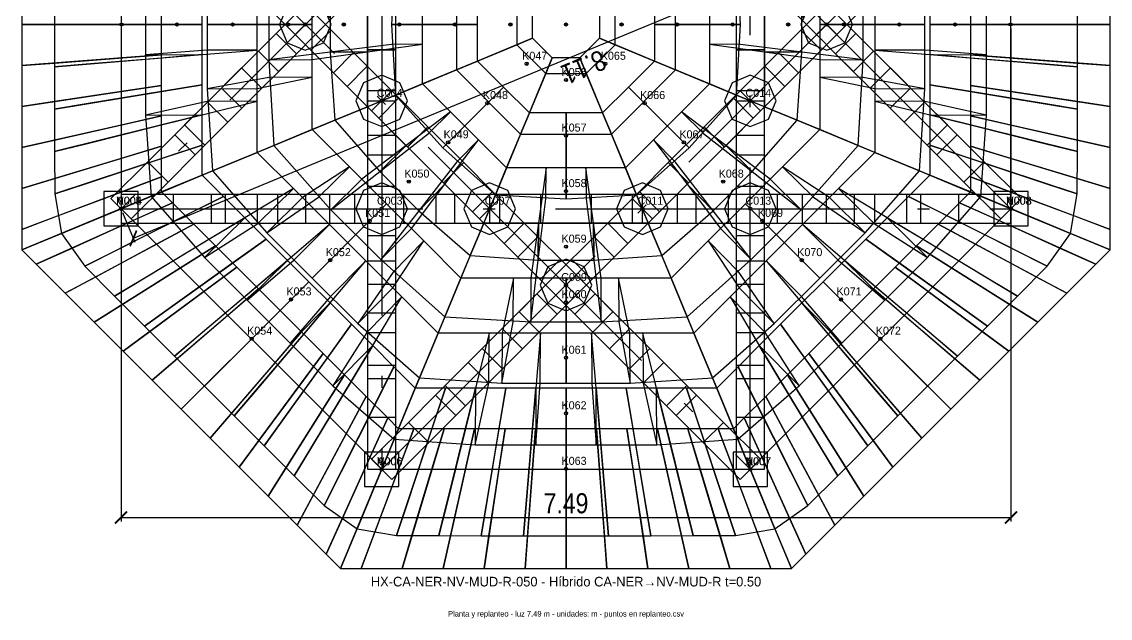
# Model space of a CAD drawing. Header units: metres. Extents: x -4.58 to 4.58, y -5 to 4.58.
# Drawn here: x -4.58 to 4.58, y -5 to 0.02 of the extents above; entities that cross this region are included whole.
import ezdxf
from ezdxf.enums import TextEntityAlignment as Align

# ---------------------------------------------------------------- set-up
doc = ezdxf.new("R2010")
doc.units = ezdxf.units.M
doc.linetypes.add('DASHDOT', pattern=[3.556, 2.54, -0.508, 0, -0.508])
for name, color, linetype in [('ESTM_CONTORNO', 7, 'Continuous'), ('ESTM_COTAS', 3, 'Continuous'), ('ESTM_EJES_NERVIOS', 7, 'Continuous'), ('ESTM_PIEZAS_PLANTA', 8, 'Continuous'), ('ESTM_REPLANTEO', 7, 'Continuous'), ('ESTM_ROTULO', 7, 'Continuous')]:
    doc.layers.add(name, color=color, linetype=linetype)
doc.styles.add('OpenSansCondensed-Light', font='OpenSansCondensed-Light.ttf')
doc.dimstyles.new('EZDXF', dxfattribs={"dimtxt": 0.25, "dimasz": 0.175, "dimexe": 0.375, "dimexo": 0.125, "dimgap": 0.1, "dimtad": 1, "dimlfac": 100, "dimzin": 12, "dimdsep": 46, "dimtxsty": 'OpenSansCondensed-Light', "dimblk": 'ARCHTICK', "dimcen": 2.5, "dimazin": 3, "dimtfac": 0.5, "dimtmove": 2, "dimatfit": 3})

# ---------------------------------------------------------------- blocks, each defined once
blk = doc.blocks.new('_ARCHTICK')
at = {"color": 0, "linetype": 'BYBLOCK', "const_width": 0.15}
blk.add_lwpolyline([(-0.5, -0.5), (0.5, 0.5)], dxfattribs=at)

msp = doc.modelspace()

# ---------------------------------------------------------------- linework, layer by layer
at = {"layer": 'ESTM_CONTORNO'}
msp.add_lwpolyline([(3.745, 1.5512), (1.5512, 3.745), (-1.5512, 3.745), (-3.745, 1.5512), (-3.745, -1.5512), (-1.5512, -3.745), (1.5512, -3.745), (3.745, -1.5512)], close=True, dxfattribs=at)
at = {"layer": 'ESTM_EJES_NERVIOS', "linetype": 'DASHDOT'}
for p, q in [((1.5512, 3.745), (-3.745, -1.5512)), ((-1.5512, 3.745), (-1.5512, -3.745)), ((3.745, -1.5512), (-1.5512, 3.745)), ((1.5512, -3.745), (1.5512, 3.745)), ((-3.745, 1.5512), (1.5512, -3.745)), ((-1.5512, -3.745), (3.745, 1.5512)), ((-3.745, -1.5512), (3.745, -1.5512))]:
    msp.add_line(p, q, dxfattribs=at)
at = {"layer": 'ESTM_PIEZAS_PLANTA'}
for points in [[(-1.4673, 0), (-0.7444, 0), (-0.7444, 0.3083), (-0.9228, 0.3822), (-1.4339, 0.594)], [(0.7444, 0), (1.4673, 0), (1.4339, 0.594), (0.9228, 0.3822), (0.7444, 0.3083)], [(-3.0198, 0), (-2.135, 0), (-2.135, 0.4422), (-2.5985, 0.5382), (-3.0198, 0.5409)], [(-2.279, 0.0852), (-2.1086, -0.0852), (-1.6725, 0.3509), (-1.8428, 0.5213)], [(1.6725, 0.3509), (1.7873, 0.2361), (2.1086, -0.0852), (2.279, 0.0852), (1.8428, 0.5213)], [(2.135, 0), (3.0198, 0), (3.0198, 0.5409), (2.5985, 0.5382), (2.135, 0.4422)], [(-2.5892, 0.2251), (-2.4393, 0.0751), (-2.279, -0.0852), (-2.1473, -0.2169), (-1.9769, -0.0465), (-2.1086, 0.0852), (-2.2689, 0.2455), (-2.4188, 0.3954)], [(-0.9228, -0.3822), (-0.4124, -0.1708), (-0.2809, -0.1163), (-0.2809, 0.1163), (-0.4124, 0.1708), (-0.9228, 0.3822)], [(-0.4124, -0.1708), (-0.1708, -0.4124), (0.1708, -0.4124), (0.4124, -0.1708), (0.4124, 0.1708), (0.1708, 0.4124), (-0.1708, 0.4124), (-0.4124, 0.1708)], [(0.2809, -0.1163), (0.4124, -0.1708), (0.9228, -0.3822), (0.9228, 0.3822), (0.4124, 0.1708), (0.2809, 0.1163)], [(1.9769, -0.0465), (2.1473, -0.2169), (2.279, -0.0852), (2.4393, 0.0751), (2.5892, 0.2251), (2.4188, 0.3954), (2.2689, 0.2455), (2.1086, 0.0852)], [(-4.5804, 0), (-3.4035, 0), (-3.4035, 0.2563), (-4.3045, 0.3242), (-4.5804, 0.345)], [(-4.3046, 0), (-3.0621, 0), (-3.0621, 0.2537), (-4.3045, 0.3566)], [(-2.502, -0.297), (-2.135, -0.2948), (-1.6715, -0.2308), (-1.6715, 0.2308), (-2.135, 0.2948), (-2.502, 0.297)], [(1.6715, -0.2308), (2.135, -0.2948), (2.502, -0.297), (2.502, 0.297), (2.135, 0.2948), (1.6715, 0.2308)], [(3.0621, 0), (4.3046, 0), (4.3045, 0.3566), (3.0621, 0.2537)], [(3.4035, 0), (4.5804, 0), (4.5804, 0.345), (4.3045, 0.3242), (3.4035, 0.2563)], [(-3.5379, -0.2551), (-3.0621, -0.2537), (-2.5985, -0.2153), (-2.5985, 0.2153), (-3.0621, 0.2537), (-3.5379, 0.2551)], [(-2.5892, -0.2251), (-2.4188, -0.3954), (-2.2689, -0.2455), (-2.1086, -0.0852), (-1.9769, 0.0465), (-2.1473, 0.2169), (-2.279, 0.0852), (-2.4393, -0.0751)], [(-2.4109, 0), (-2.3473, -0.1533), (-2.194, -0.2169), (-2.0407, -0.1533), (-1.9771, 0), (-2.0407, 0.1533), (-2.194, 0.2169), (-2.3473, 0.1533)], [(-1.9846, -0.233), (-1.6715, -0.2308), (-1.2079, -0.1668), (-1.2079, 0.1668), (-1.6715, 0.2308), (-1.9846, 0.233)], [(-1.6717, -0.2142), (-1.4308, -0.2142), (-1.4308, 0.2142), (-1.6717, 0.2142)], [(1.2079, -0.1668), (1.6715, -0.2308), (1.9846, -0.233), (1.9846, 0.233), (1.6715, 0.2308), (1.2079, 0.1668)], [(1.4308, -0.2142), (1.6717, -0.2142), (1.6717, 0.2142), (1.4308, 0.2142)], [(1.9769, 0.0465), (2.1086, -0.0852), (2.2689, -0.2455), (2.4188, -0.3954), (2.5892, -0.2251), (2.4393, -0.0751), (2.279, 0.0852), (2.1473, 0.2169)], [(1.9771, 0), (2.0407, -0.1533), (2.194, -0.2169), (2.3473, -0.1533), (2.4109, 0), (2.3473, 0.1533), (2.194, 0.2169), (2.0407, 0.1533)], [(2.5985, -0.2153), (3.0621, -0.2537), (3.5379, -0.2551), (3.5379, 0.2551), (3.0621, 0.2537), (2.5985, 0.2153)], [(-4.5804, 0), (-4.5804, -0.345), (-4.3045, -0.3242), (-3.4035, -0.2563), (-3.4035, 0)], [(-4.3046, 0), (-4.3045, -0.3566), (-3.0621, -0.2537), (-3.0621, 0)], [(-3.0198, 0), (-3.0198, -0.5409), (-2.5985, -0.5382), (-2.135, -0.4422), (-2.135, 0)], [(-2.279, -0.0852), (-1.8428, -0.5213), (-1.6725, -0.3509), (-1.7873, -0.2361), (-2.1086, 0.0852)], [(-1.4673, 0), (-1.4339, -0.594), (-0.9228, -0.3822), (-0.7444, -0.3083), (-0.7444, 0)], [(0.7444, -0.3083), (0.9228, -0.3822), (1.4339, -0.594), (1.4673, 0), (0.7444, 0)], [(1.6725, -0.3509), (1.8428, -0.5213), (2.279, -0.0852), (2.1086, 0.0852)], [(2.135, -0.4422), (2.5985, -0.5382), (3.0198, -0.5409), (3.0198, 0), (2.135, 0)], [(3.0621, -0.2537), (4.3045, -0.3566), (4.3046, 0), (3.0621, 0)], [(3.4035, -0.2563), (4.3045, -0.3242), (4.5804, -0.345), (4.5804, 0), (3.4035, 0)], [(-2.8994, -0.5353), (-2.7291, -0.7057), (-2.2689, -0.2455), (-2.4393, -0.0751)], [(2.2689, -0.2455), (2.7291, -0.7057), (2.8994, -0.5353), (2.4393, -0.0751)], [(-1.9846, -0.233), (-1.9462, -0.8062), (-1.4339, -0.594), (-1.2079, -0.5003), (-1.2079, -0.1668), (-1.4673, -0.1689)], [(-0.9228, -0.3822), (-0.3822, -0.9228), (-0.3083, -0.7444), (-0.1163, -0.2809), (-0.2809, -0.1163), (-0.7444, -0.3083)], [(0.1163, -0.2809), (0.3083, -0.7444), (0.3822, -0.9228), (0.9228, -0.3822), (0.7444, -0.3083), (0.2809, -0.1163)], [(1.2079, -0.5003), (1.4339, -0.594), (1.9462, -0.8062), (1.9846, -0.233), (1.4673, -0.1689), (1.2079, -0.1668)], [(-4.5804, -0.345), (-4.5804, -0.6899), (-3.745, -0.5641), (-3.4035, -0.5127), (-3.4035, -0.2563)], [(-4.3045, -0.3566), (-4.3042, -0.7131), (-3.4035, -0.5639), (-3.0621, -0.5073), (-3.0621, -0.2537), (-3.4035, -0.282), (-4.0395, -0.3346)], [(-3.5379, -0.2551), (-3.5379, -0.7639), (-3.0621, -0.761), (-2.5985, -0.6458), (-2.5985, -0.2153), (-3.0198, -0.217)], [(-2.502, -0.297), (-2.4599, -1.0189), (-1.9462, -0.8062), (-1.6715, -0.6923), (-1.6715, -0.2308), (-1.9846, -0.233)], [(-1.9577, -0.4065), (-1.8428, -0.5213), (-1.6364, -0.7277), (-1.5765, -0.7876), (-1.4062, -0.6172), (-1.7873, -0.2361)], [(-1.6717, -0.6425), (-1.4308, -0.6425), (-1.4308, -0.2131), (-1.6717, -0.2131)], [(1.4062, -0.6172), (1.5765, -0.7876), (1.6364, -0.7277), (1.8428, -0.5213), (1.9577, -0.4065), (1.7873, -0.2361)], [(1.4308, -0.6425), (1.6717, -0.6425), (1.6717, -0.2131), (1.4308, -0.2131)], [(1.6715, -0.6923), (1.9462, -0.8062), (2.4599, -1.0189), (2.502, -0.297), (1.9846, -0.233), (1.6715, -0.2308)], [(2.5985, -0.6458), (3.0621, -0.761), (3.5379, -0.7639), (3.5379, -0.2551), (3.0198, -0.217), (2.5985, -0.2153)], [(3.0621, -0.5073), (3.4035, -0.5639), (4.3042, -0.7131), (4.3045, -0.3566), (4.0395, -0.3346), (3.4035, -0.282), (3.0621, -0.2537)], [(3.4035, -0.5127), (3.745, -0.5641), (4.5804, -0.6899), (4.5804, -0.345), (3.4035, -0.2563)], [(-3.2097, -0.8456), (-3.0393, -1.0159), (-2.7291, -0.7057), (-2.5594, -0.536), (-2.7298, -0.3656), (-3.0172, -0.653)], [(-1.4339, -0.594), (-1.0375, -1.0375), (-0.5264, -0.5264), (-0.7444, -0.3083), (-1.2079, -0.5003)], [(-0.3822, -0.9228), (0.3822, -0.9228), (0.1708, -0.4124), (0.1163, -0.2809), (-0.1163, -0.2809), (-0.1708, -0.4124)], [(0.5264, -0.5264), (1.0375, -1.0375), (1.4339, -0.594), (1.2079, -0.5003), (0.7444, -0.3083)], [(2.5594, -0.536), (2.7291, -0.7057), (3.0393, -1.0159), (3.2097, -0.8456), (3.0172, -0.653), (2.7298, -0.3656)], [(-3.0198, -0.5409), (-2.9752, -1.2324), (-2.4599, -1.0189), (-2.135, -0.8843), (-2.135, -0.4422), (-2.502, -0.4449)], [(-1.7679, -0.643), (-1.7043, -0.7963), (-1.551, -0.8599), (-1.3977, -0.7963), (-1.3341, -0.643), (-1.3977, -0.4897), (-1.551, -0.4261), (-1.7043, -0.4897)], [(1.3341, -0.643), (1.3977, -0.7963), (1.551, -0.8599), (1.7043, -0.7963), (1.7679, -0.643), (1.7043, -0.4897), (1.551, -0.4261), (1.3977, -0.4897)], [(2.135, -0.8843), (2.4599, -1.0189), (2.9752, -1.2324), (3.0198, -0.5409), (2.502, -0.4449), (2.135, -0.4422)], [(-4.5804, -0.6899), (-4.5804, -1.0349), (-4.3038, -0.9724), (-3.4035, -0.769), (-3.4035, -0.5127), (-4.3043, -0.6483)], [(-4.3042, -0.7131), (-4.3036, -1.0696), (-4.0383, -1.0036), (-3.4035, -0.8459), (-3.0621, -0.761), (-3.0621, -0.5073), (-4.039, -0.6692)], [(-1.9462, -0.8062), (-1.568, -1.2386), (-1.1569, -0.9181), (-0.9721, -0.7362), (-1.2079, -0.5003), (-1.6715, -0.6923)], [(-1.0375, -1.0375), (-0.594, -1.4339), (-0.5003, -1.2079), (-0.3083, -0.7444), (-0.5264, -0.5264)], [(0.3083, -0.7444), (0.5003, -1.2079), (0.594, -1.4339), (1.0375, -1.0375), (0.5264, -0.5264)], [(0.9721, -0.7362), (1.1569, -0.9181), (1.568, -1.2386), (1.9462, -0.8062), (1.6715, -0.6923), (1.2079, -0.5003)], [(3.0621, -0.761), (3.4035, -0.8459), (4.0383, -1.0036), (4.3036, -1.0696), (4.3042, -0.7131), (4.039, -0.6692), (3.0621, -0.5073)], [(3.4035, -0.769), (4.3038, -0.9724), (4.5804, -1.0349), (4.5804, -0.6899), (4.3043, -0.6483), (3.4035, -0.5127)], [(-1.6717, -1.0969), (-1.4308, -1.0969), (-1.4308, -0.5579), (-1.6717, -0.5579)], [(-1.6364, -0.7277), (-1.3327, -1.0314), (-1.1624, -0.861), (-1.4062, -0.6172), (-1.466, -0.5574)], [(1.1624, -0.861), (1.3327, -1.0314), (1.6364, -0.7277), (1.466, -0.5574), (1.4062, -0.6172)], [(1.4308, -1.0969), (1.6717, -1.0969), (1.6717, -0.5579), (1.4308, -0.5579)], [(-3.5379, -0.7639), (-3.4926, -1.4467), (-2.9752, -1.2324), (-2.5985, -1.0764), (-2.5985, -0.6458), (-3.0198, -0.649)], [(-3.5199, -1.1558), (-3.3496, -1.3262), (-3.1216, -1.0982), (-2.8468, -0.8234), (-3.0172, -0.653)], [(-2.4599, -1.0189), (-1.9792, -1.5592), (-1.568, -1.2386), (-1.3451, -1.0187), (-1.6715, -0.6923), (-2.135, -0.8843)], [(1.3451, -1.0187), (1.568, -1.2386), (1.9792, -1.5592), (2.4599, -1.0189), (2.135, -0.8843), (1.6715, -0.6923)], [(2.5985, -1.0764), (2.9752, -1.2324), (3.4926, -1.4467), (3.5379, -0.7639), (3.0198, -0.649), (2.5985, -0.6458)], [(2.8468, -0.8234), (3.1216, -1.0982), (3.3496, -1.3262), (3.5199, -1.1558), (3.0172, -0.653)], [(-4.5804, -1.0349), (-4.5804, -1.3798), (-3.4035, -1.0253), (-3.4035, -0.769), (-3.745, -0.8461)], [(-4.3036, -1.0696), (-4.3026, -1.4258), (-4.037, -1.3377), (-3.4035, -1.1278), (-3.0621, -1.0147), (-3.0621, -0.761)], [(-1.568, -1.2386), (-1.2386, -1.568), (-1.0187, -1.3451), (-0.7362, -0.9721), (-0.9721, -0.7362), (-1.3451, -1.0187)], [(-0.594, -1.4339), (0, -1.4673), (0, -0.7444), (-0.3083, -0.7444), (-0.3822, -0.9228)], [(0, -1.4673), (0.594, -1.4339), (0.3822, -0.9228), (0.3083, -0.7444), (0, -0.7444)], [(0.7362, -0.9721), (1.0187, -1.3451), (1.2386, -1.568), (1.568, -1.2386), (1.3451, -1.0187), (0.9721, -0.7362)], [(3.0621, -1.0147), (3.4035, -1.1278), (4.037, -1.3377), (4.3026, -1.4258), (4.3036, -1.0696), (3.0621, -0.761)], [(3.4035, -1.0253), (4.5804, -1.3798), (4.5804, -1.0349), (3.745, -0.8461), (3.4035, -0.769)], [(-2.9752, -1.2324), (-2.5178, -1.7528), (-2.0838, -1.4546), (-1.8223, -1.197), (-2.135, -0.8843), (-2.5985, -1.0764)], [(-1.3335, -1.0306), (-1.0306, -1.3335), (-0.8602, -1.1631), (-0.861, -1.1624), (-1.1624, -0.861), (-1.1631, -0.8602)], [(0.8602, -1.1631), (1.0306, -1.3335), (1.3335, -1.0306), (1.1631, -0.8602), (1.1624, -0.861), (0.861, -1.1624)], [(1.8223, -1.197), (2.0838, -1.4546), (2.5178, -1.7528), (2.9752, -1.2324), (2.5985, -1.0764), (2.135, -0.8843)], [(-3.8302, -1.466), (-3.6598, -1.6364), (-3.3496, -1.3262), (-3.1216, -1.0982), (-3.292, -0.9278), (-3.5199, -1.1558)], [(-1.6717, -1.5512), (-1.4308, -1.5512), (-1.4308, -0.9345), (-1.6717, -0.9345)], [(-1.2386, -1.568), (-0.8062, -1.9462), (-0.6923, -1.6715), (-0.5003, -1.2079), (-0.7362, -0.9721), (-0.9181, -1.1569)], [(0.5003, -1.2079), (0.6923, -1.6715), (0.8062, -1.9462), (1.2386, -1.568), (0.9181, -1.1569), (0.7362, -0.9721)], [(1.4308, -1.5512), (1.6717, -1.5512), (1.6717, -0.9345), (1.4308, -0.9345)], [(3.1216, -1.0982), (3.3496, -1.3262), (3.6598, -1.6364), (3.8302, -1.466), (3.5199, -1.1558), (3.292, -0.9278)], [(-4.5804, -1.3798), (-4.5803, -1.7247), (-4.3015, -1.6198), (-3.745, -1.4102), (-3.4035, -1.2816), (-3.4035, -1.0253), (-3.745, -1.1282), (-4.3031, -1.2963)], [(-4.3026, -1.4258), (-4.2453, -1.7584), (-3.0621, -1.2684), (-3.0621, -1.0147)], [(-3.4926, -1.4467), (-3.0418, -1.9615), (-2.5942, -1.6764), (-2.2941, -1.3808), (-2.5985, -1.0764), (-3.0621, -1.2684)], [(-1.9792, -1.5592), (-1.5592, -1.9792), (-1.3012, -1.7181), (-1.0187, -1.3451), (-1.3451, -1.0187), (-1.7181, -1.3012)], [(1.0187, -1.3451), (1.3012, -1.7181), (1.5592, -1.9792), (1.9792, -1.5592), (1.7181, -1.3012), (1.3451, -1.0187)], [(2.2941, -1.3808), (2.5942, -1.6764), (3.0418, -1.9615), (3.4926, -1.4467), (3.0621, -1.2684), (2.5985, -1.0764)], [(3.0621, -1.2684), (4.2453, -1.7584), (4.3026, -1.4258), (3.0621, -1.0147)], [(3.4035, -1.2816), (3.745, -1.4102), (4.3015, -1.6198), (4.5803, -1.7247), (4.5804, -1.3798), (4.3031, -1.2963), (3.745, -1.1282), (3.4035, -1.0253)], [(-1.0314, -1.3327), (-0.7277, -1.6364), (-0.5574, -1.466), (-0.6172, -1.4062), (-0.861, -1.1624)], [(0.5574, -1.466), (0.7277, -1.6364), (1.0314, -1.3327), (0.861, -1.1624), (0.6172, -1.4062)], [(-4.5803, -1.7247), (-4.5799, -1.897), (-3.745, -1.5512), (-3.4035, -1.4098), (-3.4035, -1.2816)], [(-4.2453, -1.7584), (-4.0506, -2.0342), (-3.2042, -1.6092), (-2.8827, -1.4477), (-3.0621, -1.2684), (-3.4035, -1.4098), (-3.9844, -1.6504)], [(-2.5178, -1.7528), (-2.1353, -2.1353), (-1.5097, -1.5097), (-1.8223, -1.197), (-2.218, -1.4569)], [(-0.8062, -1.9462), (-0.233, -1.9846), (-0.1689, -1.4673), (-0.1668, -1.2079), (-0.5003, -1.2079), (-0.594, -1.4339)], [(-0.233, -1.9846), (0.233, -1.9846), (0.2308, -1.6715), (0.1668, -1.2079), (-0.1668, -1.2079), (-0.2308, -1.6715)], [(0.1668, -1.2079), (0.1689, -1.4673), (0.233, -1.9846), (0.8062, -1.9462), (0.594, -1.4339), (0.5003, -1.2079)], [(1.5097, -1.5097), (2.1353, -2.1353), (2.5178, -1.7528), (2.218, -1.4569), (1.8223, -1.197)], [(2.8827, -1.4477), (3.2042, -1.6092), (4.0506, -2.0342), (4.2453, -1.7584), (3.9844, -1.6504), (3.4035, -1.4098), (3.0621, -1.2684)], [(3.4035, -1.4098), (3.745, -1.5512), (4.5799, -1.897), (4.5803, -1.7247), (3.4035, -1.2816)], [(-1.7679, -1.551), (-1.7043, -1.7043), (-1.551, -1.7679), (-1.3977, -1.7043), (-1.3341, -1.551), (-1.3977, -1.3977), (-1.551, -1.3341), (-1.7043, -1.3977)], [(-1.6717, -1.99), (-1.4308, -1.99), (-1.4308, -1.365), (-1.6717, -1.365)], [(-1.5592, -1.9792), (-1.0189, -2.4599), (-0.8843, -2.135), (-0.6923, -1.6715), (-1.0187, -1.3451), (-1.2386, -1.568)], [(-0.8599, -1.551), (-0.7963, -1.7043), (-0.643, -1.7679), (-0.4897, -1.7043), (-0.4261, -1.551), (-0.4897, -1.3977), (-0.643, -1.3341), (-0.7963, -1.3977)], [(0.4261, -1.551), (0.4897, -1.7043), (0.643, -1.7679), (0.7963, -1.7043), (0.8599, -1.551), (0.7963, -1.3977), (0.643, -1.3341), (0.4897, -1.3977)], [(0.6923, -1.6715), (0.8843, -2.135), (1.0189, -2.4599), (1.5592, -1.9792), (1.2386, -1.568), (1.0187, -1.3451)], [(1.3341, -1.551), (1.3977, -1.7043), (1.551, -1.7679), (1.7043, -1.7043), (1.7679, -1.551), (1.7043, -1.3977), (1.551, -1.3341), (1.3977, -1.3977)], [(1.4308, -1.99), (1.6717, -1.99), (1.6717, -1.365), (1.4308, -1.365)], [(-4.5799, -1.897), (-4.4583, -2.0192), (-4.187, -1.8963), (-3.6453, -1.6509), (-3.3129, -1.5004), (-3.4035, -1.4098)], [(-4.0506, -2.0342), (-3.7994, -2.2868), (-3.0048, -1.8085), (-2.7033, -1.6271), (-2.8827, -1.4477)], [(-3.8896, -1.6958), (-3.6004, -1.6958), (-3.6004, -1.4067), (-3.8896, -1.4067)], [(-3.745, -1.6717), (-2.9838, -1.6717), (-2.9838, -1.4308), (-3.745, -1.4308)], [(-3.3062, -1.6717), (-2.5952, -1.6717), (-2.5952, -1.4308), (-3.3062, -1.4308)], [(-3.0418, -1.9615), (-2.6821, -2.3213), (-2.2887, -1.9819), (-1.9897, -1.6852), (-2.2941, -1.3808), (-2.7033, -1.6271)], [(-2.8675, -1.6717), (-2.1888, -1.6717), (-2.1888, -1.4308), (-2.8675, -1.4308)], [(-2.4287, -1.6717), (-1.7779, -1.6717), (-1.7779, -1.4308), (-2.4287, -1.4308)], [(-1.99, -1.6717), (-1.365, -1.6717), (-1.365, -1.4308), (-1.99, -1.4308)], [(-1.5512, -1.6717), (-0.9345, -1.6717), (-0.9345, -1.4308), (-1.5512, -1.4308)], [(-1.0969, -1.6717), (-0.5579, -1.6717), (-0.5579, -1.4308), (-1.0969, -1.4308)], [(-0.7876, -1.5765), (-0.7277, -1.6364), (-0.5213, -1.8428), (-0.4065, -1.9577), (-0.2361, -1.7873), (-0.6172, -1.4062)], [(-0.6425, -1.6717), (-0.2131, -1.6717), (-0.2131, -1.4308), (-0.6425, -1.4308)], [(-0.2142, -1.6717), (0.2142, -1.6717), (0.2142, -1.4308), (-0.2142, -1.4308)], [(0.2131, -1.6717), (0.6425, -1.6717), (0.6425, -1.4308), (0.2131, -1.4308)], [(0.2361, -1.7873), (0.4065, -1.9577), (0.5213, -1.8428), (0.7277, -1.6364), (0.7876, -1.5765), (0.6172, -1.4062)], [(0.5579, -1.6717), (1.0969, -1.6717), (1.0969, -1.4308), (0.5579, -1.4308)], [(0.9345, -1.6717), (1.5512, -1.6717), (1.5512, -1.4308), (0.9345, -1.4308)], [(1.365, -1.6717), (1.99, -1.6717), (1.99, -1.4308), (1.365, -1.4308)], [(1.7779, -1.6717), (2.4287, -1.6717), (2.4287, -1.4308), (1.7779, -1.4308)], [(1.9897, -1.6852), (2.2887, -1.9819), (2.6821, -2.3213), (3.0418, -1.9615), (2.7033, -1.6271), (2.2941, -1.3808)], [(2.1888, -1.6717), (2.8675, -1.6717), (2.8675, -1.4308), (2.1888, -1.4308)], [(2.5952, -1.6717), (3.3062, -1.6717), (3.3062, -1.4308), (2.5952, -1.4308)], [(2.7033, -1.6271), (3.0048, -1.8085), (3.7994, -2.2868), (4.0506, -2.0342), (2.8827, -1.4477)], [(2.9838, -1.6717), (3.745, -1.6717), (3.745, -1.4308), (2.9838, -1.4308)], [(3.3129, -1.5004), (3.6453, -1.6509), (4.187, -1.8963), (4.4583, -2.0192), (4.5799, -1.897), (4.2453, -1.7584), (3.4035, -1.4098)], [(3.6004, -1.6958), (3.8896, -1.6958), (3.8896, -1.4067), (3.6004, -1.4067)], [(-4.4583, -2.0192), (-4.2145, -2.2631), (-3.1317, -1.6817), (-3.3129, -1.5004)], [(-2.1353, -2.1353), (-1.7528, -2.5178), (-1.4569, -2.218), (-1.197, -1.8223), (-1.5097, -1.5097)], [(1.197, -1.8223), (1.4569, -2.218), (1.7528, -2.5178), (2.1353, -2.1353), (1.5097, -1.5097)], [(3.1317, -1.6817), (4.2145, -2.2631), (4.4583, -2.0192), (3.3129, -1.5004)], [(-3.7994, -2.2868), (-3.5478, -2.5393), (-3.3292, -2.3828), (-2.524, -1.8065), (-2.7033, -1.6271), (-3.5652, -2.1458)], [(2.524, -1.8065), (3.3292, -2.3828), (3.5478, -2.5393), (3.7994, -2.2868), (3.5652, -2.1458), (2.7033, -1.6271)], [(-4.2145, -2.2631), (-3.9706, -2.5071), (-2.9504, -1.8629), (-3.1317, -1.6817), (-3.4459, -1.8504), (-3.9593, -2.1261)], [(-2.6821, -2.3213), (-2.3213, -2.6821), (-1.9858, -2.3446), (-1.6852, -1.9897), (-1.9897, -1.6852), (-2.3446, -1.9858)], [(-1.0189, -2.4599), (-0.297, -2.502), (-0.233, -1.9846), (-0.2308, -1.6715), (-0.6923, -1.6715), (-0.8062, -1.9462)], [(-0.5213, -1.8428), (-0.0852, -2.279), (0.0852, -2.1086), (-0.3509, -1.6725)], [(-0.297, -2.502), (0.297, -2.502), (0.2948, -2.135), (0.2308, -1.6715), (-0.2308, -1.6715), (-0.2948, -2.135)], [(-0.0852, -2.1086), (0.0852, -2.279), (0.5213, -1.8428), (0.3509, -1.6725), (0.2361, -1.7873)], [(0.2308, -1.6715), (0.233, -1.9846), (0.297, -2.502), (1.0189, -2.4599), (0.8062, -1.9462), (0.6923, -1.6715)], [(1.6852, -1.9897), (1.9858, -2.3446), (2.3213, -2.6821), (2.6821, -2.3213), (2.3446, -1.9858), (1.9897, -1.6852)], [(2.9504, -1.8629), (3.9706, -2.5071), (4.2145, -2.2631), (3.9593, -2.1261), (3.4459, -1.8504), (3.1317, -1.6817)], [(-3.5478, -2.5393), (-3.2959, -2.7916), (-3.093, -2.6197), (-2.3446, -1.9858), (-2.524, -1.8065), (-2.8054, -2.0079)], [(-1.7528, -2.5178), (-1.2324, -2.9752), (-1.0764, -2.5985), (-0.8843, -2.135), (-1.197, -1.8223), (-1.4546, -2.0838)], [(-1.6717, -2.4287), (-1.4308, -2.4287), (-1.4308, -1.7779), (-1.6717, -1.7779)], [(0.8843, -2.135), (1.0764, -2.5985), (1.2324, -2.9752), (1.7528, -2.5178), (1.4546, -2.0838), (1.197, -1.8223)], [(1.4308, -2.4287), (1.6717, -2.4287), (1.6717, -1.7779), (1.4308, -1.7779)], [(2.3446, -1.9858), (3.093, -2.6197), (3.2959, -2.7916), (3.5478, -2.5393), (2.8054, -2.0079), (2.524, -1.8065)], [(-3.9706, -2.5071), (-3.7267, -2.751), (-3.502, -2.5851), (-3.047, -2.2492), (-2.7692, -2.0442), (-2.9504, -1.8629), (-3.7308, -2.3557)], [(2.7692, -2.0442), (3.047, -2.2492), (3.502, -2.5851), (3.7267, -2.751), (3.9706, -2.5071), (3.7308, -2.3557), (2.9504, -1.8629)], [(-3.2959, -2.7916), (-3.0438, -3.0438), (-2.1652, -2.1652), (-2.3446, -1.9858), (-2.606, -2.2073)], [(-2.3213, -2.6821), (-1.9615, -3.0418), (-1.6271, -2.7033), (-1.3808, -2.2941), (-1.6852, -1.9897), (-1.9819, -2.2887)], [(-0.3954, -2.4188), (-0.2251, -2.5892), (-0.0751, -2.4393), (0.0852, -2.279), (0.2169, -2.1473), (0.0465, -1.9769), (-0.0852, -2.1086), (-0.2455, -2.2689)], [(-0.2169, -2.1473), (-0.0852, -2.279), (0.0751, -2.4393), (0.2251, -2.5892), (0.3954, -2.4188), (0.2455, -2.2689), (0.0852, -2.1086), (-0.0465, -1.9769)], [(-0.2169, -2.194), (-0.1533, -2.3473), (0, -2.4109), (0.1533, -2.3473), (0.2169, -2.194), (0.1533, -2.0407), (0, -1.9771), (-0.1533, -2.0407)], [(1.3808, -2.2941), (1.6271, -2.7033), (1.9615, -3.0418), (2.3213, -2.6821), (1.9819, -2.2887), (1.6852, -1.9897)], [(2.1652, -2.1652), (3.0438, -3.0438), (3.2959, -2.7916), (2.606, -2.2073), (2.3446, -1.9858)], [(-3.7267, -2.751), (-3.4827, -2.9949), (-2.5879, -2.2254), (-2.7692, -2.0442)], [(2.5879, -2.2254), (3.4827, -2.9949), (3.7267, -2.751), (2.7692, -2.0442)], [(-3.0438, -3.0438), (-2.7916, -3.2959), (-2.2073, -2.606), (-1.9858, -2.3446), (-2.1652, -2.1652)], [(-1.6717, -2.8675), (-1.4308, -2.8675), (-1.4308, -2.1888), (-1.6717, -2.1888)], [(-1.2324, -2.9752), (-0.5409, -3.0198), (-0.4449, -2.502), (-0.4422, -2.135), (-0.8843, -2.135), (-1.0189, -2.4599)], [(-0.5409, -3.0198), (0, -3.0198), (0, -2.135), (-0.4422, -2.135), (-0.5382, -2.5985)], [(0, -3.0198), (0.5409, -3.0198), (0.5382, -2.5985), (0.4422, -2.135), (0, -2.135)], [(0.4422, -2.135), (0.4449, -2.502), (0.5409, -3.0198), (1.2324, -2.9752), (1.0189, -2.4599), (0.8843, -2.135)], [(1.4308, -2.8675), (1.6717, -2.8675), (1.6717, -2.1888), (1.4308, -2.1888)], [(1.9858, -2.3446), (2.2073, -2.606), (2.7916, -3.2959), (3.0438, -3.0438), (2.1652, -2.1652)], [(-3.4827, -2.9949), (-3.2388, -3.2388), (-2.4067, -2.4067), (-2.5879, -2.2254), (-2.8475, -2.4487)], [(-0.7057, -2.7291), (-0.5353, -2.8994), (-0.0751, -2.4393), (-0.2455, -2.2689)], [(0.0751, -2.4393), (0.5353, -2.8994), (0.7057, -2.7291), (0.2455, -2.2689)], [(2.4067, -2.4067), (3.2388, -3.2388), (3.4827, -2.9949), (2.8475, -2.4487), (2.5879, -2.2254)], [(-2.7916, -3.2959), (-2.5393, -3.5478), (-2.0079, -2.8054), (-1.8065, -2.524), (-1.9858, -2.3446), (-2.6197, -3.093)], [(-1.9615, -3.0418), (-1.4467, -3.4926), (-1.2684, -3.0621), (-1.0764, -2.5985), (-1.3808, -2.2941), (-1.6764, -2.5942)], [(1.0764, -2.5985), (1.2684, -3.0621), (1.4467, -3.4926), (1.9615, -3.0418), (1.6764, -2.5942), (1.3808, -2.2941)], [(1.8065, -2.524), (2.0079, -2.8054), (2.5393, -3.5478), (2.7916, -3.2959), (2.6197, -3.093), (1.9858, -2.3446)], [(-3.2388, -3.2388), (-2.9949, -3.4827), (-2.4487, -2.8475), (-2.2254, -2.5879), (-2.4067, -2.4067)], [(2.2254, -2.5879), (2.4487, -2.8475), (2.9949, -3.4827), (3.2388, -3.2388), (2.4067, -2.4067)], [(-2.5393, -3.5478), (-2.2868, -3.7994), (-2.1458, -3.5652), (-1.6271, -2.7033), (-1.8065, -2.524), (-2.3828, -3.3292)], [(-1.0159, -3.0393), (-0.8456, -3.2097), (-0.653, -3.0172), (-0.3656, -2.7298), (-0.536, -2.5594), (-0.7057, -2.7291)], [(0.3656, -2.7298), (0.653, -3.0172), (0.8456, -3.2097), (1.0159, -3.0393), (0.7057, -2.7291), (0.536, -2.5594)], [(1.6271, -2.7033), (2.1458, -3.5652), (2.2868, -3.7994), (2.5393, -3.5478), (2.3828, -3.3292), (1.8065, -2.524)], [(-2.9949, -3.4827), (-2.751, -3.7267), (-2.0442, -2.7692), (-2.2254, -2.5879)], [(-1.6717, -3.3062), (-1.4308, -3.3062), (-1.4308, -2.5952), (-1.6717, -2.5952)], [(-1.4467, -3.4926), (-0.7639, -3.5379), (-0.649, -3.0198), (-0.6458, -2.5985), (-1.0764, -2.5985), (-1.2324, -2.9752)], [(-0.7639, -3.5379), (-0.2551, -3.5379), (-0.217, -3.0198), (-0.2153, -2.5985), (-0.6458, -2.5985), (-0.761, -3.0621)], [(-0.2551, -3.5379), (0.2551, -3.5379), (0.2537, -3.0621), (0.2153, -2.5985), (-0.2153, -2.5985), (-0.2537, -3.0621)], [(0.2153, -2.5985), (0.217, -3.0198), (0.2551, -3.5379), (0.7639, -3.5379), (0.761, -3.0621), (0.6458, -2.5985)], [(0.6458, -2.5985), (0.649, -3.0198), (0.7639, -3.5379), (1.4467, -3.4926), (1.2324, -2.9752), (1.0764, -2.5985)], [(1.4308, -3.3062), (1.6717, -3.3062), (1.6717, -2.5952), (1.4308, -2.5952)], [(2.0442, -2.7692), (2.751, -3.7267), (2.9949, -3.4827), (2.2254, -2.5879)], [(-2.2868, -3.7994), (-2.0342, -4.0506), (-1.4477, -2.8827), (-1.6271, -2.7033), (-1.8085, -3.0048)], [(1.4477, -2.8827), (2.0342, -4.0506), (2.2868, -3.7994), (1.8085, -3.0048), (1.6271, -2.7033)], [(-2.751, -3.7267), (-2.5071, -3.9706), (-2.3557, -3.7308), (-1.8629, -2.9504), (-2.0442, -2.7692), (-2.2492, -3.047), (-2.5851, -3.502)], [(1.8629, -2.9504), (2.3557, -3.7308), (2.5071, -3.9706), (2.751, -3.7267), (2.5851, -3.502), (2.2492, -3.047), (2.0442, -2.7692)], [(-2.0342, -4.0506), (-1.7584, -4.2453), (-1.6504, -3.9844), (-1.4098, -3.4035), (-1.2684, -3.0621), (-1.4477, -2.8827), (-1.6092, -3.2042)], [(-1.3262, -3.3496), (-1.1558, -3.5199), (-0.653, -3.0172), (-0.8234, -2.8468), (-1.0982, -3.1216)], [(0.653, -3.0172), (1.1558, -3.5199), (1.3262, -3.3496), (1.0982, -3.1216), (0.8234, -2.8468)], [(1.2684, -3.0621), (1.4098, -3.4035), (1.6504, -3.9844), (1.7584, -4.2453), (2.0342, -4.0506), (1.6092, -3.2042), (1.4477, -2.8827)], [(-2.5071, -3.9706), (-2.2631, -4.2145), (-2.1261, -3.9593), (-1.8504, -3.4459), (-1.6817, -3.1317), (-1.8629, -2.9504)], [(-1.6717, -3.745), (-1.4308, -3.745), (-1.4308, -2.9838), (-1.6717, -2.9838)], [(1.4308, -3.745), (1.6717, -3.745), (1.6717, -2.9838), (1.4308, -2.9838)], [(1.6817, -3.1317), (1.8504, -3.4459), (2.1261, -3.9593), (2.2631, -4.2145), (2.5071, -3.9706), (1.8629, -2.9504)], [(-1.7584, -4.2453), (-1.4258, -4.3026), (-1.0147, -3.0621), (-1.2684, -3.0621)], [(-1.4258, -4.3026), (-1.0696, -4.3036), (-0.761, -3.0621), (-1.0147, -3.0621), (-1.1278, -3.4035), (-1.3377, -4.037)], [(-1.0696, -4.3036), (-0.7131, -4.3042), (-0.6692, -4.039), (-0.5073, -3.0621), (-0.761, -3.0621), (-0.8459, -3.4035), (-1.0036, -4.0383)], [(-0.7131, -4.3042), (-0.3566, -4.3045), (-0.3346, -4.0395), (-0.282, -3.4035), (-0.2537, -3.0621), (-0.5073, -3.0621), (-0.5639, -3.4035)], [(-0.3566, -4.3045), (0, -4.3046), (0, -3.0621), (-0.2537, -3.0621)], [(0, -4.3046), (0.3566, -4.3045), (0.2537, -3.0621), (0, -3.0621)], [(0.2537, -3.0621), (0.282, -3.4035), (0.3346, -4.0395), (0.3566, -4.3045), (0.7131, -4.3042), (0.5639, -3.4035), (0.5073, -3.0621)], [(0.5073, -3.0621), (0.6692, -4.039), (0.7131, -4.3042), (1.0696, -4.3036), (1.0036, -4.0383), (0.8459, -3.4035), (0.761, -3.0621)], [(0.761, -3.0621), (1.0696, -4.3036), (1.4258, -4.3026), (1.3377, -4.037), (1.1278, -3.4035), (1.0147, -3.0621)], [(1.0147, -3.0621), (1.4258, -4.3026), (1.7584, -4.2453), (1.2684, -3.0621)], [(-2.2631, -4.2145), (-2.0192, -4.4583), (-1.5004, -3.3129), (-1.6817, -3.1317)], [(-1.6364, -3.6598), (-1.466, -3.8302), (-1.1558, -3.5199), (-0.9278, -3.292), (-1.0982, -3.1216), (-1.3262, -3.3496)], [(0.9278, -3.292), (1.1558, -3.5199), (1.466, -3.8302), (1.6364, -3.6598), (1.3262, -3.3496), (1.0982, -3.1216)], [(1.5004, -3.3129), (2.0192, -4.4583), (2.2631, -4.2145), (1.6817, -3.1317)], [(-2.0192, -4.4583), (-1.897, -4.5799), (-1.4098, -3.4035), (-1.5004, -3.3129), (-1.6509, -3.6453), (-1.8963, -4.187)], [(1.4098, -3.4035), (1.7584, -4.2453), (1.897, -4.5799), (2.0192, -4.4583), (1.8963, -4.187), (1.6509, -3.6453), (1.5004, -3.3129)], [(-1.897, -4.5799), (-1.7247, -4.5803), (-1.2816, -3.4035), (-1.4098, -3.4035), (-1.5512, -3.745)], [(-1.7247, -4.5803), (-1.3798, -4.5804), (-1.2963, -4.3031), (-1.1282, -3.745), (-1.0253, -3.4035), (-1.2816, -3.4035), (-1.4102, -3.745), (-1.6198, -4.3015)], [(-1.3798, -4.5804), (-1.0349, -4.5804), (-0.8461, -3.745), (-0.769, -3.4035), (-1.0253, -3.4035)], [(-1.0349, -4.5804), (-0.6899, -4.5804), (-0.6483, -4.3043), (-0.5127, -3.4035), (-0.769, -3.4035), (-0.9724, -4.3038)], [(-0.6899, -4.5804), (-0.345, -4.5804), (-0.2563, -3.4035), (-0.5127, -3.4035), (-0.5641, -3.745)], [(-0.345, -4.5804), (0, -4.5804), (0, -3.4035), (-0.2563, -3.4035), (-0.3242, -4.3045)], [(0, -4.5804), (0.345, -4.5804), (0.3242, -4.3045), (0.2563, -3.4035), (0, -3.4035)], [(0.2563, -3.4035), (0.345, -4.5804), (0.6899, -4.5804), (0.5641, -3.745), (0.5127, -3.4035)], [(0.5127, -3.4035), (0.6483, -4.3043), (0.6899, -4.5804), (1.0349, -4.5804), (0.9724, -4.3038), (0.769, -3.4035)], [(0.769, -3.4035), (0.8461, -3.745), (1.0349, -4.5804), (1.3798, -4.5804), (1.0253, -3.4035)], [(1.0253, -3.4035), (1.1282, -3.745), (1.2963, -4.3031), (1.3798, -4.5804), (1.7247, -4.5803), (1.6198, -4.3015), (1.4102, -3.745), (1.2816, -3.4035)], [(1.2816, -3.4035), (1.7247, -4.5803), (1.897, -4.5799), (1.5512, -3.745), (1.4098, -3.4035)], [(-1.6958, -3.8896), (-1.4067, -3.8896), (-1.4067, -3.6004), (-1.6958, -3.6004)], [(1.4067, -3.8896), (1.6958, -3.8896), (1.6958, -3.6004), (1.4067, -3.6004)]]:
    msp.add_lwpolyline(points, close=True, dxfattribs=at)
at = {"layer": 'ESTM_REPLANTEO'}
for centre in [(-3.7413, 0), (-3.2736, 0), (-2.8059, 0), (-2.3383, 0), (-2.194, 0), (-1.8706, 0), (-1.403, 0), (-0.9353, 0), (-0.4677, 0), (0, 0), (0, 0), (0, 0), (0, 0), (0, 0), (0, 0), (0, 0), (0, 0), (0, 0), (0.4677, 0), (0.9353, 0), (1.403, 0), (1.8706, 0), (2.194, 0), (2.3383, 0), (2.8059, 0), (3.2736, 0), (3.7413, 0), (-0.3307, -0.3307), (0.3307, -0.3307), (0, -0.4677), (-1.551, -0.643), (1.551, -0.643), (-0.6614, -0.6614), (0.6614, -0.6614), (-0.9921, -0.9921), (0, -0.9353), (0.9921, -0.9921), (-1.3227, -1.3227), (1.3227, -1.3227), (0, -1.403), (-3.745, -1.5512), (-3.745, -1.5512), (-3.745, -1.5512), (-1.551, -1.551), (-0.643, -1.551), (0.643, -1.551), (1.551, -1.551), (3.745, -1.5512), (3.745, -1.5512), (3.745, -1.5512), (-1.6534, -1.6534), (1.6534, -1.6534), (0, -1.8706), (-1.9841, -1.9841), (1.9841, -1.9841), (0, -2.194), (-2.3148, -2.3148), (0, -2.3383), (2.3148, -2.3148), (-2.6455, -2.6455), (2.6455, -2.6455), (0, -2.8059), (0, -3.2736), (-1.5512, -3.745), (-1.5512, -3.745), (-1.5512, -3.745), (0, -3.7413), (1.5512, -3.745), (1.5512, -3.745), (1.5512, -3.745)]:
    msp.add_circle(centre, 0.0135, dxfattribs=at)
for p in [(-3.7413, 0, 0.2128), (-3.2736, 0, 2.0709), (-2.8059, 0, 2.8373), (-2.3383, 0, 3.3725), (-2.194, 0, 3.3367), (-1.8706, 0, 3.7768), (-1.403, 0, 4.0896), (-0.9353, 0, 4.3308), (-0.4677, 0, 4.5119), (0, 0, 4.8716), (0, 0, 4.6402), (0, 0, 4.6402), (0, 0, 4.6402), (0, 0, 4.6402), (0, 0, 4.6402), (0, 0, 4.6402), (0, 0, 4.6402), (0, 0, 4.6402), (0.4677, 0, 4.5119), (0.9353, 0, 4.3308), (1.403, 0, 4.0896), (1.8706, 0, 3.7768), (2.194, 0, 3.3367), (2.3383, 0, 3.3725), (2.8059, 0, 2.8373), (3.2736, 0, 2.0709), (3.7413, 0, 0.2128), (-0.3307, -0.3307, 4.5119), (0.3307, -0.3307, 4.5119), (0, -0.4677, 4.5119), (-1.551, -0.643, 3.8231), (-0.6614, -0.6614, 4.3308), (0.6614, -0.6614, 4.3308), (1.551, -0.643, 3.8231), (-0.9921, -0.9921, 4.0896), (0, -0.9353, 4.3308), (0.9921, -0.9921, 4.0896), (-1.3227, -1.3227, 3.7768), (1.3227, -1.3227, 3.7768), (0, -1.403, 4.0896), (-3.745, -1.5512), (-3.745, -1.5512, -0.1563), (-3.745, -1.5512, 0.1879), (-1.551, -1.551, 3.3372), (-0.643, -1.551, 3.8231), (0.643, -1.551, 3.8231), (1.551, -1.551, 3.3372), (3.745, -1.5512), (3.745, -1.5512, -0.1563), (3.745, -1.5512, 0.1879), (-1.6534, -1.6534, 3.3725), (1.6534, -1.6534, 3.3725), (0, -1.8706, 3.7768), (-1.9841, -1.9841, 2.8373), (1.9841, -1.9841, 2.8373), (0, -2.194, 3.3367), (-2.3148, -2.3148, 2.0709), (0, -2.3383, 3.3725), (2.3148, -2.3148, 2.0709), (-2.6455, -2.6455, 0.2128), (2.6455, -2.6455, 0.2128), (0, -2.8059, 2.8373), (0, -3.2736, 2.0709), (-1.5512, -3.745), (-1.5512, -3.745, -0.1563), (-1.5512, -3.745, 0.1879), (0, -3.7413, 0.2128), (1.5512, -3.745), (1.5512, -3.745, -0.1563), (1.5512, -3.745, 0.1879)]:
    msp.add_point(p, dxfattribs=at)

# ---------------------------------------------------------------- texts
for s, p in [('K047', (-0.2631, -0.2631)), ('K065', (0.3983, -0.2631)), ('K056', (0.0676, -0.4001)), ('C004', (-1.4834, -0.5754)), ('C014', (1.6186, -0.5754)), ('K048', (-0.5938, -0.5938)), ('K066', (0.729, -0.5938)), ('K049', (-0.9245, -0.9245)), ('K057', (0.0676, -0.8677)), ('K067', (1.0597, -0.9245)), ('K050', (-1.2551, -1.2551)), ('K068', (1.3903, -1.2551)), ('K058', (0.0676, -1.3354)), ('A005', (-3.6774, -1.4836)), ('V005', (-3.6774, -1.4836)), ('N004', (-3.6774, -1.4836)), ('C003', (-1.4834, -1.4834)), ('C007', (-0.5754, -1.4834)), ('C011', (0.7106, -1.4834)), ('C013', (1.6186, -1.4834)), ('A008', (3.8126, -1.4836)), ('V008', (3.8126, -1.4836)), ('N008', (3.8126, -1.4836)), ('K051', (-1.5858, -1.5858)), ('K069', (1.721, -1.5858)), ('K059', (0.0676, -1.803)), ('K052', (-1.9165, -1.9165)), ('K070', (2.0517, -1.9165)), ('C009', (0.0676, -2.1264)), ('K053', (-2.2472, -2.2472)), ('K060', (0.0676, -2.2707)), ('K071', (2.3824, -2.2472)), ('K054', (-2.5779, -2.5779)), ('K072', (2.7131, -2.5779)), ('K061', (0.0676, -2.7383)), ('K062', (0.0676, -3.206)), ('A006', (-1.4836, -3.6774)), ('V006', (-1.4836, -3.6774)), ('N006', (-1.4836, -3.6774)), ('K063', (0.0676, -3.6737)), ('A007', (1.6188, -3.6774)), ('V007', (1.6188, -3.6774)), ('N007', (1.6188, -3.6774))]:
    msp.add_text(s, height=0.06756, dxfattribs=at).set_placement(p, align=Align.MIDDLE_CENTER)
at = {"layer": 'ESTM_ROTULO'}
for s, height, p in [('HX-CA-NER-NV-MUD-R-050 - Híbrido CA-NER→NV-MUD-R t=0.50', 0.081071, (0, -4.6908)), ('Planta y replanteo - luz 7.49 m - unidades: m - puntos en replanteo.csv', 0.047292, (0, -4.9611))]:
    msp.add_text(s, height=height, dxfattribs=at).set_placement(p, align=Align.MIDDLE_CENTER)

# ---------------------------------------------------------------- dimensions: what is measured, and where the dimension line sits
at = {"layer": 'ESTM_COTAS'}
msp.add_linear_dim(base=(3.8484, 1.3016), p1=(3.745, 1.5512), p2=(-3.745, -1.5512), angle=202.5, dimstyle='EZDXF', override={"dimtxt": 0.168898, "dimasz": 0.101339, "dimexe": 0.03378, "dimexo": 0.03378, "dimgap": 0.03378, "dimtad": 1, "dimdec": 2, "dimlfac": 1}, dxfattribs=at).render()
msp.add_linear_dim(base=(-3.745, -4.1504), p1=(-3.745, 0), p2=(3.745, 0), dimstyle='EZDXF', override={"dimtxt": 0.168898, "dimasz": 0.101339, "dimexe": 0.03378, "dimexo": 0.03378, "dimgap": 0.03378, "dimtad": 1, "dimdec": 2, "dimlfac": 1}, dxfattribs=at).render()

doc.saveas('drawing.dxf')
